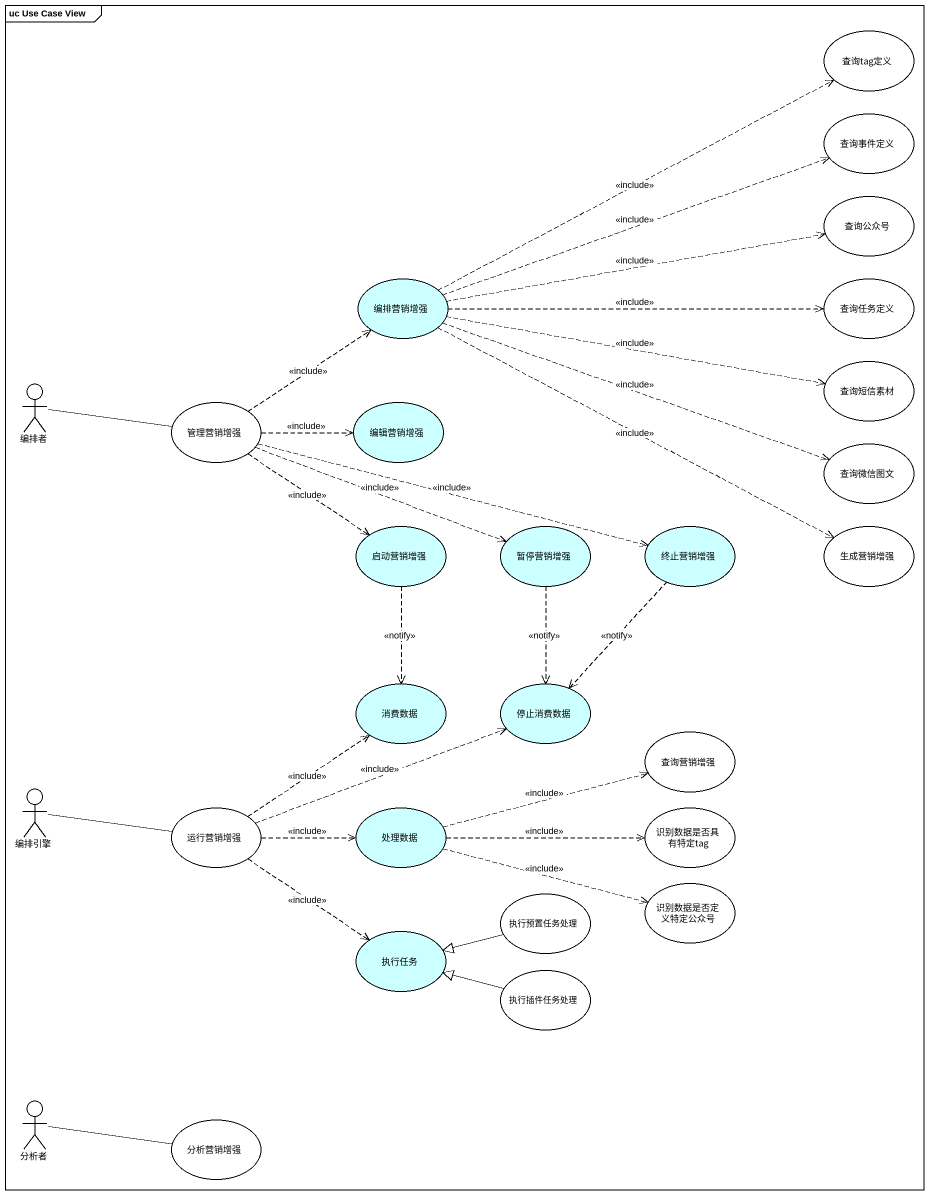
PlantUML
@startuml
mainframe uc Use Case View
usecase 查询tag定义
usecase 查询事件定义
usecase 查询公众号
usecase 编排营销增强 #CCFFFF
usecase 查询任务定义
usecase 查询短信素材
actor 编排者
usecase 管理营销增强 #FFFFFF
usecase 编辑营销增强 #CCFFFF
usecase 查询微信图文
usecase 启动营销增强 #CCFFFF
usecase 暂停营销增强 #CCFFFF
usecase 终止营销增强 #CCFFFF
usecase 生成营销增强
usecase 消费数据 #CCFFFF
usecase 停止消费数据 #CCFFFF
usecase 查询营销增强
actor 编排引擎
usecase 运行营销增强 #FFFFFF
usecase 处理数据 #CCFFFF
usecase 识别数据是否具有特定tag
usecase 执行预置任务处理
usecase 识别数据是否定义特定公众号
usecase 执行任务 #CCFFFF
usecase 执行插件任务处理
actor 分析者
usecase 分析营销增强 #FFFFFF
编排营销增强 .right.> 查询tag定义 : <<include>>
编排营销增强 .right.> 查询事件定义 : <<include>>
编排营销增强 .right.> 查询公众号 : <<include>>
编排营销增强 .right.> 查询任务定义 : <<include>>
编排营销增强 .right.> 查询短信素材 : <<include>>
编排营销增强 .right.> 查询微信图文 : <<include>>
编排营销增强 .right.> 生成营销增强 : <<include>>
编排者 -right- 管理营销增强
管理营销增强 .up.> 编排营销增强 : <<include>>
管理营销增强 .right.> 编辑营销增强 : <<include>>
管理营销增强 ..> 启动营销增强 : <<include>>
管理营销增强 .right.> 暂停营销增强 : <<include>>
管理营销增强 .right.> 终止营销增强 : <<include>>
启动营销增强 ..> 消费数据 : <<notify>>
暂停营销增强 ..> 停止消费数据 : <<notify>>
终止营销增强 ..> 停止消费数据 : <<notify>>
编排引擎 -right- 运行营销增强
运行营销增强 .up.> 消费数据 : <<include>>
运行营销增强 .right.> 停止消费数据 : <<include>>
运行营销增强 .right.> 处理数据 : <<include>>
运行营销增强 ..> 执行任务 : <<include>>
处理数据 .right.> 查询营销增强 : <<include>>
处理数据 .right.> 识别数据是否具有特定tag : <<include>>
处理数据 .right.> 识别数据是否定义特定公众号 : <<include>>
执行预置任务处理 -left-|> 执行任务
执行插件任务处理 -left-|> 执行任务
分析者 -right- 分析营销增强
@enduml
